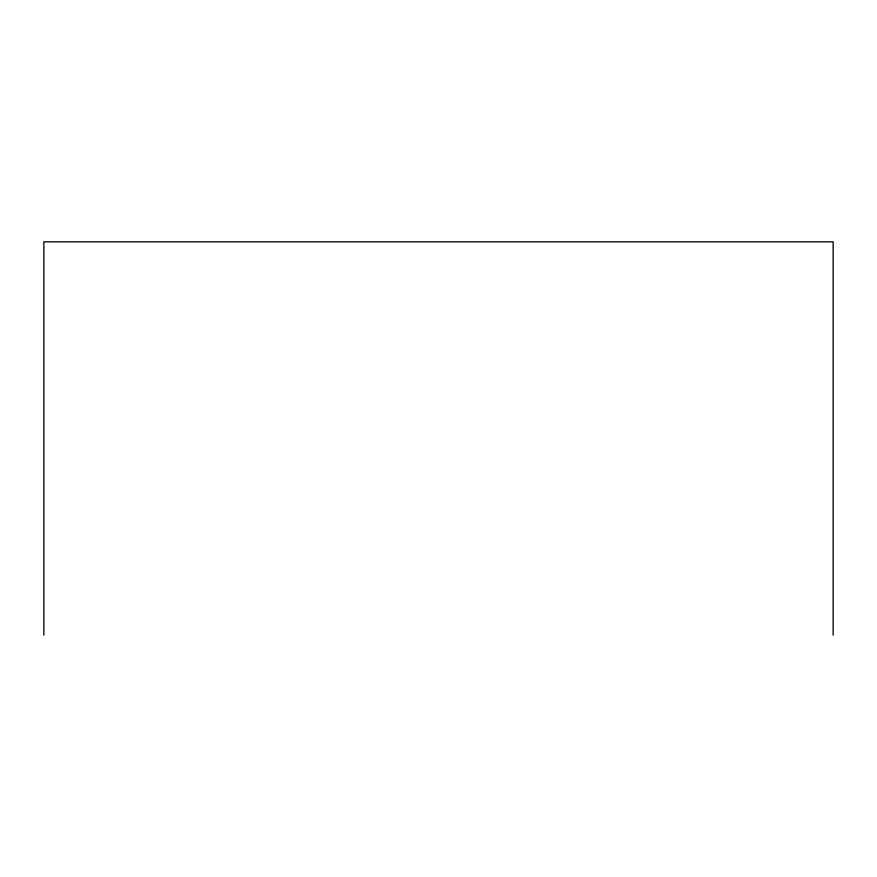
<?xml version="1.0" encoding="UTF-8"?>
<svg xmlns="http://www.w3.org/2000/svg" width="877" height="877" viewBox="0 0 877 877"><rect width="100%" height="100%" fill="white"/><g stroke="black" fill="none" stroke-linecap="round" stroke-linejoin="round"><path stroke-width="1.32" d="M833.15 635.167L833.15 241.833L43.85 241.833L43.85 635.167"/></g></svg>
